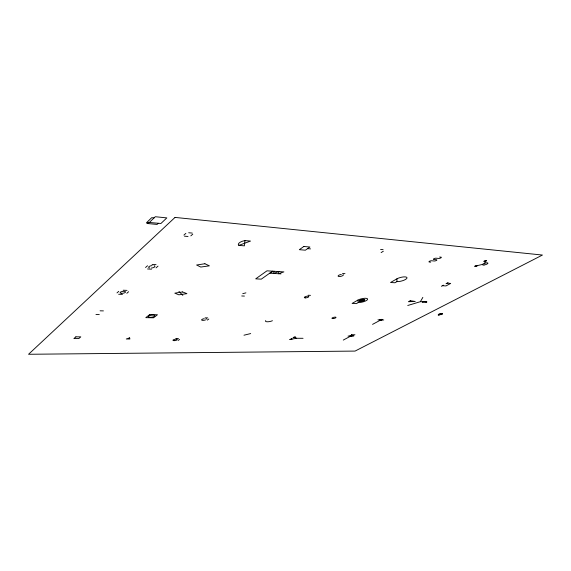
<?xml version="1.0" encoding="UTF-8"?>
<svg xmlns="http://www.w3.org/2000/svg" width="571" height="571" viewBox="0 0 571 571"><rect width="100%" height="100%" fill="white"/><g stroke="black" fill="none" stroke-linecap="round" stroke-linejoin="round"><path stroke-width="0.86" d="M396.945 281.603L396.959 278.791A6.181 1.856 -14.6 0 1 405.324 276.906A6.181 1.856 -14.6 0 1 405.296 279.583A6.181 1.856 -14.6 0 1 396.931 281.61L394.932 282.759L390.55 282.502L396.959 278.791M244.952 240.577L244.409 245.844L238.856 245.38A6.938 2.655 -11.2 0 1 244.952 240.577L250.526 241.069L238.856 245.38M292.138 339.017L289.768 339.481L296.627 338.275L303.051 338.296M484.843 263.167L485.164 261.489M407.744 305.485L420.406 301.681L422.847 297.377M158.246 223.332L157.082 224.439L147.032 223.482L148.182 222.362L160.922 223.497L166.832 217.894L155.291 216.723L148.76 223.033L146.447 222.811L151.7 217.687L154.027 217.915M116.991 292.909L118.754 291.346M145.541 267.506L147.518 265.751M183.912 235.102L185.86 233.375M190.814 235.873L192.777 234.153M126.833 293.287L128.618 291.731M156.019 267.863L158.017 266.122M272.581 271.175L261.268 279.155L255.701 278.848L266.964 270.825L283.873 271.889L278.47 273.73L278.834 271.568L273.538 273.43L274.094 271.275L271.068 272.246M178.181 340.409L179.558 339.445M207.287 320.095L208.822 319.025M381.121 252.603L383.341 251.211M357.889 300.082L352.093 303.451L356.432 303.608L358.26 302.559A5.86 1.699 -13.6 0 0 366.189 300.646A5.86 1.699 -13.6 0 0 365.854 298.29A5.86 1.699 -13.6 0 0 357.889 300.082L358.26 302.559M290.261 339.631L291.653 338.817M293.551 337.711L295.45 337.047L294.208 337.647L293.073 337.49L294.957 336.897M360.094 301.495L363.784 299.361M475.079 266.529L477.113 265.429M484.215 261.597L486.292 260.469M441.376 286.264L443.41 285.172M446.044 283.744L448.099 282.645M343.285 340.08L352.271 335.256M372.549 324.371L381.863 319.375M242.754 293.658L245.908 292.873M477.456 265.594A1.42 0.407 -16 0 1 475.5 266.514A1.42 0.407 -16 0 1 475.329 265.829A1.42 0.407 -16 0 1 477.456 265.594L482.552 264.402M243.981 335.206L250.676 333.571M359.138 300.888L364.726 299.982M426.801 301.945L422.347 302.123L423.603 301.452L426.801 301.945L420.406 301.681M175.854 338.503L178.43 338.51M348.032 336.062L353.763 336.091M205.075 317.84L207.723 317.89M377.952 319.853L383.748 319.974M95.964 314.464L99.275 314.528M100.089 310.817L103.415 310.895M440.355 314.021L441.347 314.05M118.632 294.243L122.458 294.386M123.179 290.225L127.026 290.382M241.733 295.971L244.431 296.078M308.076 295.257L310.496 295.357M442.389 285.714L445.994 285.928L450.683 283.416L447.072 283.195M147.546 268.955L151.501 269.184M152.086 264.409L156.069 264.651M269.712 273.202L280.982 273.887M342.507 273.495L344.977 273.652M430.712 262.146L429.335 262.032A1.613 0.5 -15.4 0 1 429.413 261.311A1.613 0.5 -15.4 0 1 431.54 260.761L434.288 260.997A1.613 0.5 -15.5 0 0 436.415 260.44A1.613 0.5 -15.5 0 0 436.508 259.719L433.753 259.484A1.627 0.507 -15.5 0 1 433.846 258.749A1.627 0.507 -15.5 0 1 435.987 258.199L438.735 258.435A1.627 0.507 -15.6 0 0 440.876 257.885A1.627 0.507 -15.6 0 0 440.983 257.15L439.606 257.029M307.583 248.642L310.531 248.892M184.483 236.18L188.016 236.487M188.687 232.754L192.234 233.075M380.593 249.427L383.091 249.655M294.807 337.49L296.627 338.275M360.965 299.825L362.892 301.038M178.944 291.403L182.827 295.357M272.431 320.716A4.247 1.235 -11.6 0 1 267.328 321.773A4.247 1.235 -11.6 0 1 265.751 320.595M343.142 274.587A2.705 0.871 -13.4 0 1 341.287 276.228A2.705 0.871 -13.4 0 1 338.096 276.021A2.705 0.871 -13.4 0 1 341.308 274.473M206.131 318.697A2.541 0.771 -10.2 0 1 206.602 319.11M205.574 319.881A2.541 0.771 -10.2 0 1 201.706 320.103A2.541 0.771 -10.2 0 1 204.197 318.682M154.07 265.715A3.155 1.163 -8.5 0 1 154.577 266.978A3.155 1.163 -8.5 0 1 151.443 268.02M149.516 267.906A3.155 1.163 -8.5 0 1 148.995 266.643A3.155 1.163 -8.5 0 1 152.143 265.594M351.493 334.749L350.744 336.076L354.948 334.77L351.493 334.749M175.033 217.415L28.55 354.277L355.055 351.086L542.45 255.044L175.033 217.415M75.872 336.847L73.887 338.574L78.798 338.582L80.796 336.861L75.872 336.847M149.681 314.585L145.805 317.647L153.542 317.79L157.453 314.749L149.681 314.585M303.829 246.486L299.325 249.677L305.378 250.191L309.896 247.022L303.829 246.486M410.271 300.717L408.386 301.738L415.224 301.467L410.271 300.717M439.277 314L438.214 314.535L441.319 314.621L442.382 314.086L439.277 314M441.419 313.479L438.193 315.106L439.185 315.135L442.418 313.508L441.419 313.479M129.631 337.854L126.298 338.988L129.895 338.996L129.631 337.854M182.549 291.945L174.805 293.159L178.887 294.822L186.931 293.637L182.549 291.945M204.889 263.752L196.595 265.008L200.792 267.05L209.4 265.829L204.889 263.752M350.023 336.562A1.477 0.378 -13.1 0 0 352.186 335.762A1.477 0.378 -13.1 0 0 350.023 335.898A1.477 0.378 -13.1 0 0 350.023 336.562M380.15 320.445A1.549 0.407 -13.7 0 0 382.37 319.553A1.549 0.407 -13.7 0 0 380.058 319.739A1.549 0.407 -13.7 0 0 380.15 320.445M484.636 261.582A1.435 0.414 -16.3 0 0 486.635 260.64A1.435 0.414 -16.3 0 0 484.486 260.876A1.435 0.414 -16.3 0 0 484.636 261.582M484.015 264.987A2.841 0.814 -16.2 0 0 487.934 263.124A2.841 0.814 -16.2 0 0 483.651 263.624A2.841 0.814 -16.2 0 0 484.015 264.987M333.021 318.589A2.091 0.578 -12.9 0 0 336.012 317.412A2.091 0.578 -12.9 0 0 332.886 317.59A2.091 0.578 -12.9 0 0 333.021 318.589M360.522 301.495A2.919 0.842 -13.6 0 0 364.776 299.804A2.919 0.842 -13.6 0 0 360.501 299.996A2.919 0.842 -13.6 0 0 360.522 301.495M305.435 297.876A2.313 0.714 -12.5 0 0 308.832 296.57A2.313 0.714 -12.5 0 0 305.435 296.613A2.313 0.714 -12.5 0 0 305.435 297.876M174.048 340.651A2.213 0.635 -9.7 0 0 177.317 339.574A2.213 0.635 -9.7 0 0 174.027 339.538A2.213 0.635 -9.7 0 0 174.048 340.651M150.087 317.34A3.29 1.035 -8.9 0 0 154.877 315.706A3.29 1.035 -8.9 0 0 149.909 315.549A3.29 1.035 -8.9 0 0 150.087 317.34M121.437 293.301A2.741 0.942 -8 0 0 125.527 291.988A2.741 0.942 -8 0 0 121.473 291.653A2.741 0.942 -8 0 0 121.437 293.301"/></g></svg>
